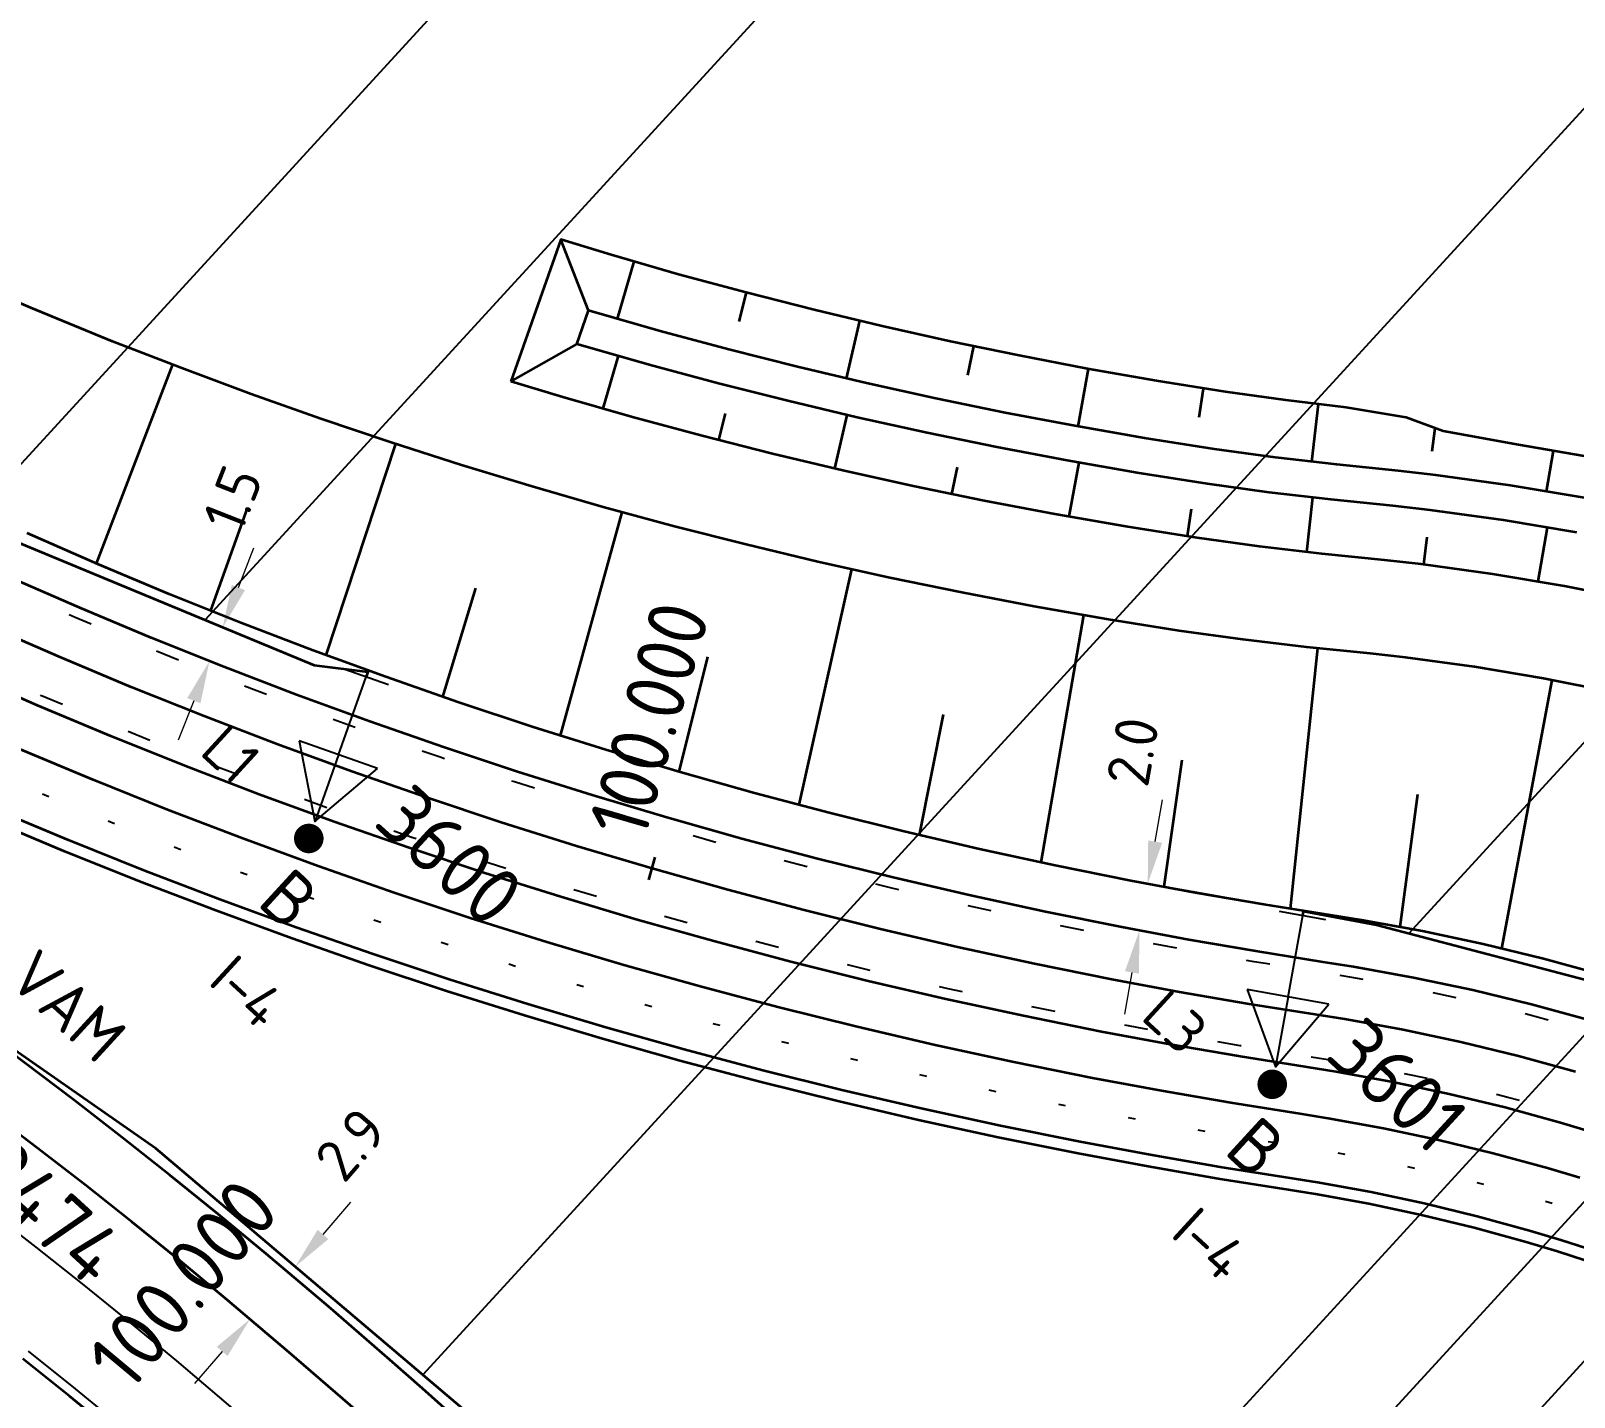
# Model space of a CAD drawing. Header units: metres. Extents: x 134219 to 139080, y 438661 to 444352.
# Drawn here: x 138357 to 138422.2, y 439508 to 439565.8 of the extents above; entities that cross this region are included whole.
import ezdxf
from ezdxf.enums import TextEntityAlignment as Align

# ---------------------------------------------------------------- set-up
doc = ezdxf.new("R2010")
doc.units = ezdxf.units.M
doc.linetypes.add('13strp', pattern=[4, 1, -3])
doc.linetypes.add('30270strp', pattern=[3, 0.3, -2.7])
doc.layers.get('DEFPOINTS').update_dxf_attribs({"color": 193})
for name, color, linetype, lineweight in [('N-WE-KL-ET-T18', 1, 'Continuous', 18), ('N-WE-KL-ET-T25', 7, 'Continuous', 25), ('N-WE-KL-ET_LS_HULPSTUK_MOF-G', 10, 'Continuous', 35), ('N-WE-KL-ET_LS_OV_ARMATUUR-S', 7, 'Continuous', 25), ('N-WE-KL-ET_LS_OV_ARMATUUR-T18', 1, 'Continuous', 25), ('N-WE-KL-ET_LS_OV_KABEL-G', 10, 'KL-LS-OV-N', 35), ('N-WE-KL-ET_LS_OV_KABEL-M', 7, 'Continuous', 18), ('N-WE-KL-ET_LS_OV_KABEL-T25', 7, 'Continuous', 25), ('Utd-ondergr-nw', 8, '13strp', 35)]:
    doc.layers.add(name, color=color, linetype=linetype, lineweight=lineweight)
doc.layers.add('N-WE-KL-ET_LS_OV_ARMATUUR-T25', color=2, linetype='Continuous')
doc.layers.add('Utd-weg-nw', color=8, linetype='Continuous')
doc.styles.add('alm a2ee v011$0$rtw_iso', font='NLCS-ISO.ttf')
doc.styles.add('ISO18', font='NLCS-ISO.ttf')
doc.styles.add('ISO25', font='NLCS-ISO.ttf')
doc.styles.add('NLCS-ISO', font='NLCS-ISO.ttf')
doc.styles.add('NLCS_18', font='NLCS-ISO.ttf', dxfattribs={"height": 1.8})
doc.linetypes.add('KL-LS-OV-N', pattern='A,4,-1,[103,NLCS.SHX,S=0.75,R=0,X=0,Y=0],-1,4,-1.5,["0V",Standard,S=1,R=0,X=0,Y=-0.5],-3', length=14.5)
doc.dimstyles.new('NLCS_t18_pijl_Dimension_l3_h1', dxfattribs={"dimtxt": 1.8, "dimasz": 1.8, "dimexe": 2, "dimexo": 2, "dimgap": 0.7, "dimtad": 1, "dimdec": 1, "dimzin": 0, "dimdsep": 46, "dimtxsty": 'NLCS_18', "dimcen": 2.5, "dimdle": 2, "dimclrd": 256, "dimclre": 256, "dimclrt": 256, "dimadec": 1, "dimazin": 0, "dimtfac": 1, "dimtdec": 1, "dimtofl": 0, "dimtmove": 1, "dimatfit": 0, "dimfxl": 0, "dimtolj": 1, "dimtzin": 0, "dimlwd": 18, "dimlwe": 18, "dimarcsym": 0})

# ---------------------------------------------------------------- blocks, each defined once
blk = doc.blocks.new('SKL-ET_OV_ARMATUUR_HD_NATRIUM_1x150W-SO (3)')
for points in [[(3.493, -1.757), (6.493, 0), (3.493, 1.757)], [(3.493, 1.757), (3.493, -1.757)], [(0, 1), (0, -1)], [(3.493, 0), (0, 0)], [(3.493, 0), (6.493, 0)]]:
    blk.add_lwpolyline(points)
blk.add_solid([(3.493, 0), (3.493, -1.757), (6.493, 0)])
at = {"layer": 'N-WE-KL-ET-T18', "linetype": 'ByBlock', "style": 'NLCS-ISO'}
blk.add_attdef('GROEPSNUMMER', text='', height=1.8, dxfattribs=at).set_placement((-2, -4), align=Align.RIGHT)
blk.add_attdef('FASE-AANSLUITING', (10, -4), '', height=1.8, dxfattribs=at)
at = {"layer": 'N-WE-KL-ET-T18', "linetype": 'ByBlock', "style": 'NLCS-ISO', "flags": 1}
for tag, p in [('TYPE_ARMATUUR', (7.765, -13.456)), ('TYPE_FABRIKAAT', (7.765, -17.24)), ('VERMOGEN_LAMP', (7.765, -21.025)), ('SPIEGELSTAND', (7.765, -24.809)), ('HOOGTE_LICHTMAST', (7.765, -28.594)), ('UITLEGGERHOEK', (7.765, -32.378)), ('TYPE_LICHTMAST', (7.765, -36.163)), ('BOTSVRIENDELIJK', (7.765, -39.947)), ('POSITIE_LICHTMAST', (7.765, -43.732)), ('KABELAANSLUITING', (7.765, -47.516)), ('VOEDINGSPUNT', (7.765, -51.301))]:
    blk.add_attdef(tag, p, '', height=1.8, dxfattribs=at)
at = {"layer": 'N-WE-KL-ET-T25', "linetype": 'ByBlock', "style": 'NLCS-ISO'}
blk.add_attdef('MASTNUMMER', text='', height=2.5, dxfattribs=at).set_placement((4, 4.31), align=Align.MIDDLE)
at = {"layer": 'N-WE-KL-ET-T25', "linetype": 'ByBlock', "style": 'NLCS-ISO', "flags": 1}
blk.add_attdef('TYPE_SYMBOOL', (7.765, -10.056), '', height=2.5, dxfattribs=at)
blk = doc.blocks.new('SKL-ET_OV_ARMATUUR_HD_NATRIUM_1x100W-SO')
for points in [[(3.493, -1.757), (6.493, 0), (3.493, 1.757)], [(3.493, 1.757), (3.493, -1.757)], [(0, 1), (0, -1)], [(3.493, 0), (0, 0)], [(3.493, 0), (6.5, 0)]]:
    blk.add_lwpolyline(points)
at = {"const_width": 0.625}
blk.add_lwpolyline([(6.938, 0, 1), (7.562, 0, 1)], format="xyb", close=True, dxfattribs=at)
at = {"layer": 'N-WE-KL-ET-T18', "linetype": 'ByBlock', "style": 'NLCS-ISO'}
blk.add_attdef('GROEPSNUMMER', text='', height=1.8, dxfattribs=at).set_placement((-2, -4), align=Align.RIGHT)
blk.add_attdef('FASE-AANSLUITING', (10, -4), '', height=1.8, dxfattribs=at)
at = {"layer": 'N-WE-KL-ET-T18', "linetype": 'ByBlock', "style": 'NLCS-ISO', "flags": 1}
for tag, p in [('TYPE_ARMATUUR', (7.765, -13.456)), ('TYPE_FABRIKAAT', (7.765, -17.24)), ('VERMOGEN_LAMP', (7.765, -21.025)), ('SPIEGELSTAND', (7.765, -24.809)), ('HOOGTE_LICHTMAST', (7.765, -28.594)), ('UITLEGGERHOEK', (7.765, -32.378)), ('TYPE_LICHTMAST', (7.765, -36.163)), ('BOTSVRIENDELIJK', (7.765, -39.947)), ('POSITIE_LICHTMAST', (7.765, -43.732)), ('KABELAANSLUITING', (7.765, -47.516)), ('VOEDINGSPUNT', (7.765, -51.301))]:
    blk.add_attdef(tag, p, '', height=1.8, dxfattribs=at)
at = {"layer": 'N-WE-KL-ET-T25', "linetype": 'ByBlock', "style": 'NLCS-ISO'}
blk.add_attdef('MASTNUMMER', text='', height=2.5, dxfattribs=at).set_placement((4, 4.31), align=Align.MIDDLE)
at = {"layer": 'N-WE-KL-ET-T25', "linetype": 'ByBlock', "style": 'NLCS-ISO', "flags": 1}
blk.add_attdef('TYPE_SYMBOOL', (7.765, -10.056), '', height=2.5, dxfattribs=at)
blk = doc.blocks.new('SKL-ET_HULP_MOF_VERBINDING_AFTAKMOF-SO')
at = {"const_width": 1}
blk.add_lwpolyline([(-0.5, 0, 1), (0.5, 0, 1)], format="xyb", close=True, dxfattribs=at)
blk.add_circle((0, 0), 0.5)
at = {"layer": 'N-WE-KL-ET-T18', "linetype": 'ByBlock', "style": 'NLCS-ISO', "flags": 1}
for tag, p in [('OMSCHRIJVING_LEGENDA', (0, -8.431)), ('LOCATIE', (0, -12.215)), ('MASTNUMMER', (0, -16)), ('VAN', (0, -19.784)), ('NAAR', (0, -23.569)), ('AFTAKKING', (0, -27.353)), ('VOEDINGSPUNT', (0, -31.138)), ('GROEPSNUMMER', (0, -34.922)), ('POSITIE_X', (0, -38.707)), ('POSITIE_Y', (0, -42.491)), ('OVERIGE_OPMERKING(EN)_2', (0, -50.06))]:
    blk.add_attdef(tag, p, '', height=1.8, dxfattribs=at)
at = {"layer": 'N-WE-KL-ET-T18', "linetype": 'ByBlock', "style": 'NLCS-ISO'}
blk.add_attdef('OVERIGE_OPMERKING(EN)_1', (0, -46.276), '', height=1.8, dxfattribs=at)
at = {"layer": 'N-WE-KL-ET-T25', "linetype": 'ByBlock', "style": 'NLCS-ISO'}
blk.add_attdef('SOORT_MOF', text='', height=2.25, dxfattribs=at).set_placement((0, 3), align=Align.MIDDLE)
blk = doc.blocks.new('*D293')
at = {"layer": 'DEFPOINTS', "color": 0, "transparency": 16777216}
for p in [(138368.175, 439513.504), (138368.175, 439513.504), (138366.261, 439511.282)]:
    blk.add_point(p, dxfattribs=at)
at = {"layer": 'N-WE-KL-ET_LS_OV_KABEL-M', "linetype": 'Continuous', "lineweight": 18, "transparency": 16777216}
for p, q in [((138369.35, 439514.867), (138370.525, 439516.231)), ((138365.086, 439509.918), (138363.911, 439508.555))]:
    blk.add_line(p, q, dxfattribs=at)
at = {"layer": 'N-WE-KL-ET_LS_OV_KABEL-M', "lineweight": 18, "transparency": 16777216}
for p, q in [((138368.175, 439513.504), (138369.69, 439512.198)), ((138366.261, 439511.282), (138367.776, 439509.977))]:
    blk.add_line(p, q, dxfattribs=at)
at = {"layer": 'N-WE-KL-ET_LS_OV_KABEL-M', "transparency": 16777216}
for points in [[(138369.123, 439515.063), (138369.577, 439514.671), (138368.175, 439513.504)], [(138364.859, 439510.114), (138365.314, 439509.723), (138366.261, 439511.282)]]:
    blk.add_solid(points, dxfattribs=at)
at = {"layer": 'N-WE-KL-ET_LS_OV_KABEL-M', "transparency": 16777216, "insert": (138370.518, 439518.675), "char_height": 1.8, "attachment_point": 5, "rotation": 49.25442, "style": 'NLCS_18'}
blk.add_mtext('\\A1;2.9', dxfattribs=at)
blk = doc.blocks.new('*D529')
at = {"layer": 'DEFPOINTS', "color": 0, "transparency": 16777216}
for p in [(138365.112, 439540.548), (138365.112, 439540.548), (138364.549, 439539.115)]:
    blk.add_point(p, dxfattribs=at)
at = {"layer": 'N-WE-KL-ET_LS_OV_KABEL-M', "linetype": 'Continuous', "lineweight": 18, "transparency": 16777216}
for p, q in [((138365.77, 439542.223), (138366.429, 439543.898)), ((138363.89, 439537.44), (138363.232, 439535.764))]:
    blk.add_line(p, q, dxfattribs=at)
at = {"layer": 'N-WE-KL-ET_LS_OV_KABEL-M', "lineweight": 18, "transparency": 16777216}
for p, q in [((138365.112, 439540.548), (138363.251, 439541.28)), ((138364.549, 439539.115), (138362.687, 439539.846))]:
    blk.add_line(p, q, dxfattribs=at)
at = {"layer": 'N-WE-KL-ET_LS_OV_KABEL-M', "transparency": 16777216}
for points in [[(138365.491, 439542.333), (138366.05, 439542.113), (138365.112, 439540.548)], [(138363.611, 439537.549), (138364.169, 439537.33), (138364.549, 439539.115)]]:
    blk.add_solid(points, dxfattribs=at)
at = {"layer": 'N-WE-KL-ET_LS_OV_KABEL-M', "transparency": 16777216, "insert": (138365.531, 439545.989), "char_height": 1.8, "attachment_point": 5, "rotation": 68.54162, "style": 'NLCS_18'}
blk.add_mtext('\\A1;1.5', dxfattribs=at)
blk = doc.blocks.new('*D530')
at = {"layer": 'DEFPOINTS', "color": 0, "transparency": 16777216}
for p in [(138404.216, 439529.706), (138404.216, 439529.706), (138403.864, 439527.72)]:
    blk.add_point(p, dxfattribs=at)
at = {"layer": 'N-WE-KL-ET_LS_OV_KABEL-M', "linetype": 'Continuous', "lineweight": 18, "transparency": 16777216}
for p, q in [((138404.531, 439531.478), (138404.845, 439533.25)), ((138403.55, 439525.948), (138403.236, 439524.175))]:
    blk.add_line(p, q, dxfattribs=at)
at = {"layer": 'N-WE-KL-ET_LS_OV_KABEL-M', "lineweight": 18, "transparency": 16777216}
for p, q in [((138404.216, 439529.706), (138402.247, 439530.055)), ((138403.864, 439527.72), (138401.895, 439528.069))]:
    blk.add_line(p, q, dxfattribs=at)
at = {"layer": 'N-WE-KL-ET_LS_OV_KABEL-M', "transparency": 16777216}
for points in [[(138404.235, 439531.53), (138404.826, 439531.426), (138404.216, 439529.706)], [(138403.254, 439526), (138403.845, 439525.895), (138403.864, 439527.72)]]:
    blk.add_solid(points, dxfattribs=at)
at = {"layer": 'N-WE-KL-ET_LS_OV_KABEL-M', "transparency": 16777216, "insert": (138403.581, 439535.286), "char_height": 1.8, "attachment_point": 5, "rotation": 79.94315, "style": 'NLCS_18'}
blk.add_mtext('\\A1;2.0', dxfattribs=at)

msp = doc.modelspace()

# ---------------------------------------------------------------- linework, layer by layer
at = {"layer": 'N-WE-KL-ET_LS_OV_KABEL-G', "flags": 128}
for points, elevation in [([(138133.391, 439694.255), (138133.417, 439694.214), (138156.729, 439673.601), (138171.205, 439660.277), (138186.021, 439647.52), (138201.161, 439634.058), (138216.608, 439621.964), (138233.948, 439609.266), (138249.422, 439599.402), (138266.569, 439589.165), (138289.415, 439577.373), (138291.617, 439576.419), (138300.218, 439571.539), (138316.399, 439563.672), (138331.013, 439557.056), (138349.991, 439546.814), (138368.981, 439538.945), (138371.248, 439538.662), (138371.171, 439538.445)], 1.529), ([(138410.767, 439528.35), (138410.801, 439528.538), (138413.887, 439527.958), (138423.538, 439525.424), (138432.266, 439522.329), (138438.685, 439519.034), (138446.069, 439514.463), (138450.787, 439510.977), (138450.858, 439510.771), (138461.262, 439503.909), (138466.779, 439501.942), (138467.544, 439501.896), (138467.841, 439501.905), (138474.435, 439501.952), (138478.225, 439501.987), (138483.255, 439501.451), (138490.332, 439499.543), (138497.132, 439496.889), (138497.68, 439496.377), (138506.71, 439489.652), (138514.888, 439481.111), (138519.769, 439472.308), (138522.695, 439463.424), (138523.839, 439453.927), (138523.219, 439444.572), (138519.852, 439433.753), (138516.126, 439426.136), (138513.611, 439418.576), (138513.388, 439416.195), (138513.397, 439416.194), (138502.659, 439417.147), (138502.663, 439417.154), (138499.933, 439417.635), (138499.966, 439420.484), (138502.056, 439428.12), (138505.295, 439436.199), (138508.373, 439447.072), (138508.292, 439456.213), (138504.908, 439466.951), (138504.893, 439466.936), (138499.402, 439474.419), (138495.707, 439477.445), (138488.234, 439480.694), (138483.687, 439480.705), (138476.15, 439478.941), (138470.645, 439473.2), (138466.81, 439466.788), (138459.573, 439451.145), (138459.63, 439445.594), (138461.105, 439434.032), (138463.733, 439426.761), (138470.89, 439419.514), (138482.264, 439408.123), (138484.943, 439405.543), (138487.566, 439408.142)], 7.326)]:
    msp.add_lwpolyline(points, dxfattribs=dict(at, elevation=elevation))
msp.add_lwpolyline([(138425.49, 439458.833), (138427.437, 439459.917), (138424.252, 439460.174), (138417.63, 439464.419), (138416.012, 439465.836), (138411.074, 439471.892), (138407.971, 439476.614), (138393.853, 439491.002), (138376.072, 439506.795), (138362.287, 439518.505), (138355.375, 439523.306), (138354.873, 439523.715)], dxfattribs=at)
at = {"layer": 'N-WE-KL-ET_LS_OV_KABEL-M', "elevation": 2.197}
msp.add_lwpolyline([(138409.385, 439528.789), (138404.216, 439529.706)], dxfattribs=at)
at = {"layer": 'N-WE-KL-ET_LS_OV_KABEL-T25'}
for p, q in [((138407.611, 439493.083), (138501.168, 439595.175)), ((138364.374, 439540.854), (138410.444, 439591.127)), ((138342.41, 439531.996), (138396.001, 439590.476)), ((138402.176, 439493.9), (138489.901, 439589.628)), ((138373.57, 439508.921), (138443.251, 439584.959)), ((138396.687, 439494.939), (138476.039, 439581.53)), ((138415.258, 439527.598), (138463.314, 439580.038))]:
    msp.add_line(p, q, dxfattribs=at)
at = {"layer": 'Utd-ondergr-nw', "color": 7, "linetype": 'Continuous'}
msp.add_line((138383.119, 439529.857), (138383.397, 439530.818), dxfattribs=at)
at = {"layer": 'Utd-ondergr-nw', "linetype": 'Continuous', "flags": 128}
msp.add_lwpolyline([(138377.284, 439550.941), (138380.085, 439552.523), (138380.57, 439553.943), (138379.403, 439556.943), (138377.284, 439550.941)], close=True, dxfattribs=at)
for points in [[(138423.07, 439547.708), (138419.885, 439548.254), (138416.712, 439548.838), (138415.145, 439549.422), (138412.609, 439549.846), (138410.051, 439550.145), (138407.499, 439550.497), (138404.584, 439550.96), (138401.676, 439551.475), (138398.774, 439552.033), (138395.88, 439552.636), (138392.993, 439553.282), (138390.115, 439553.973), (138387.243, 439554.701), (138384.381, 439555.47), (138381.532, 439556.296), (138379.403, 439556.943)], [(138381.805, 439553.588), (138382.503, 439556.015)], [(138423.853, 439537.803), (138420.951, 439538.383), (138418.035, 439538.868), (138415.11, 439539.263), (138413.623, 439539.431), (138410.926, 439539.703), (138408.233, 439540.023), (138405.546, 439540.399), (138402.477, 439540.889), (138399.413, 439541.425), (138396.357, 439542.009), (138393.307, 439542.639), (138390.266, 439543.316), (138387.233, 439544.04), (138384.21, 439544.811), (138381.198, 439545.628), (138378.196, 439546.492), (138375.206, 439547.401), (138372.228, 439548.357), (138369.264, 439549.359), (138366.313, 439550.406), (138363.377, 439551.499), (138360.456, 439552.637), (138357.004, 439554.049), (138353.575, 439555.525)], [(138386.943, 439553.479), (138387.26, 439554.697)], [(138422.685, 439546.013), (138419.549, 439546.545), (138416.401, 439546.981), (138414.801, 439547.166), (138412.207, 439547.422), (138409.616, 439547.725), (138407.032, 439548.082), (138404.079, 439548.548), (138401.132, 439549.059), (138398.191, 439549.615), (138395.257, 439550.217), (138392.331, 439550.864), (138389.413, 439551.556), (138386.505, 439552.292), (138383.605, 439553.073), (138380.717, 439553.899), (138380.57, 439553.943)], [(138391.48, 439551.066), (138392.051, 439553.508)], [(138422.353, 439544.551), (138419.259, 439545.074), (138416.153, 439545.501), (138414.576, 439545.683), (138411.961, 439545.942), (138409.351, 439546.248), (138406.747, 439546.609), (138403.772, 439547.079), (138400.803, 439547.596), (138397.84, 439548.157), (138394.884, 439548.764), (138391.935, 439549.417), (138388.995, 439550.115), (138386.065, 439550.858), (138383.144, 439551.646), (138380.234, 439552.479), (138380.085, 439552.523)], [(138396.615, 439551.21), (138396.868, 439552.43)], [(138381.822, 439552.025), (138381.184, 439549.791)], [(138362.988, 439551.651), (138359.766, 439543.243)], [(138401.27, 439549.035), (138401.71, 439551.469)], [(138424.851, 439541.676), (138421.838, 439542.283), (138418.809, 439542.793), (138415.77, 439543.208), (138414.226, 439543.385), (138411.581, 439543.649), (138408.94, 439543.96), (138406.306, 439544.326), (138403.296, 439544.804), (138400.292, 439545.327), (138397.294, 439545.897), (138394.304, 439546.513), (138391.322, 439547.175), (138388.348, 439547.882), (138385.383, 439548.635), (138382.429, 439549.434), (138379.485, 439550.278), (138377.284, 439550.941)], [(138406.388, 439549.428), (138406.575, 439550.644)], [(138411.157, 439547.545), (138411.437, 439549.983)], [(138386.355, 439549.586), (138386.064, 439548.462)], [(138391.501, 439549.52), (138390.977, 439547.257)], [(138416.246, 439547.99), (138416.364, 439548.968)], [(138372.409, 439548.299), (138369.475, 439539.367)], [(138421.074, 439546.287), (138421.364, 439548.001)], [(138396.153, 439547.318), (138395.92, 439546.18)], [(138401.296, 439547.51), (138400.887, 439545.224)], [(138411.184, 439546.033), (138410.923, 439543.726)], [(138366.138, 439545.586), (138364.596, 439541.25)], [(138381.983, 439545.415), (138379.381, 439535.961)], [(138406.054, 439545.542), (138405.88, 439544.394)], [(138421.1, 439544.762), (138420.706, 439542.474)], [(138423.475, 439525.832), (138420.945, 439526.523), (138418.397, 439527.141), (138415.831, 439527.685), (138413.251, 439528.155), (138411.938, 439528.365), (138409.119, 439528.813), (138406.307, 439529.299), (138403.501, 439529.822), (138400.296, 439530.467), (138397.102, 439531.161), (138393.919, 439531.903), (138390.747, 439532.694), (138387.588, 439533.532), (138384.442, 439534.419), (138381.31, 439535.354), (138378.193, 439536.336), (138375.09, 439537.365), (138372.004, 439538.442), (138368.934, 439539.565), (138365.882, 439540.735), (138362.849, 439541.951), (138359.833, 439543.213), (138356.838, 439544.521)], [(138416.014, 439544.348), (138415.872, 439543.194)], [(138422.92, 439523.91), (138420.446, 439524.586), (138417.953, 439525.19), (138415.445, 439525.722), (138412.921, 439526.182), (138411.637, 439526.387), (138408.792, 439526.84), (138405.953, 439527.33), (138403.121, 439527.859), (138399.887, 439528.51), (138396.663, 439529.21), (138393.45, 439529.959), (138390.249, 439530.757), (138387.06, 439531.603), (138383.885, 439532.498), (138380.724, 439533.441), (138377.577, 439534.433), (138374.446, 439535.472), (138371.331, 439536.558), (138368.233, 439537.692), (138365.152, 439538.873), (138362.09, 439540.1), (138359.047, 439541.374), (138356.024, 439542.695)], [(138391.685, 439543), (138389.461, 439533.035)], [(138375.792, 439542.203), (138374.405, 439537.604)], [(138401.494, 439541.061), (138399.691, 439530.599)], [(138422.296, 439521.748), (138419.884, 439522.407), (138417.455, 439522.996), (138415.009, 439523.515), (138412.55, 439523.963), (138411.298, 439524.163), (138408.423, 439524.62), (138405.555, 439525.116), (138402.694, 439525.65), (138399.426, 439526.307), (138396.169, 439527.015), (138392.923, 439527.772), (138389.688, 439528.578), (138386.467, 439529.433), (138383.258, 439530.337), (138380.064, 439531.29), (138376.885, 439532.292), (138373.721, 439533.342), (138370.574, 439534.439), (138367.444, 439535.585), (138364.331, 439536.778), (138361.237, 439538.018), (138358.162, 439539.306), (138355.108, 439540.64)], [(138411.393, 439539.656), (138410.237, 439528.635)], [(138385.609, 439539.289), (138384.399, 439534.432)], [(138423.077, 439519.168), (138421.672, 439519.587), (138419.323, 439520.228), (138416.956, 439520.802), (138414.574, 439521.307), (138412.179, 439521.744), (138410.959, 439521.939), (138408.055, 439522.401), (138405.158, 439522.901), (138402.267, 439523.44), (138398.965, 439524.105), (138395.675, 439524.82), (138392.395, 439525.584), (138389.127, 439526.399), (138385.873, 439527.263), (138382.631, 439528.176), (138379.404, 439529.139), (138376.192, 439530.151), (138372.996, 439531.212), (138369.817, 439532.321), (138366.654, 439533.478), (138363.51, 439534.683), (138360.384, 439535.936), (138357.278, 439537.237), (138354.192, 439538.585)], [(138421.298, 439538.313), (138419.173, 439526.952)], [(138395.568, 439536.86), (138394.558, 439531.754)], [(138422.489, 439517.256), (138421.117, 439517.665), (138418.824, 439518.292), (138416.513, 439518.852), (138414.188, 439519.345), (138411.849, 439519.771), (138410.658, 439519.961), (138407.728, 439520.428), (138404.804, 439520.933), (138401.887, 439521.477), (138398.556, 439522.147), (138395.235, 439522.868), (138391.926, 439523.64), (138388.629, 439524.462), (138385.345, 439525.334), (138382.074, 439526.256), (138378.818, 439527.227), (138375.577, 439528.248), (138372.352, 439529.318), (138369.144, 439530.437), (138365.953, 439531.605), (138362.78, 439532.821), (138359.626, 439534.086), (138356.491, 439535.398)], [(138405.664, 439534.919), (138404.897, 439529.562)], [(138423.482, 439514.041), (138421.68, 439514.628), (138420.354, 439515.023), (138418.137, 439515.629), (138415.904, 439516.17), (138413.656, 439516.647), (138411.395, 439517.059), (138410.244, 439517.243), (138407.278, 439517.715), (138404.318, 439518.226), (138401.365, 439518.777), (138397.993, 439519.456), (138394.631, 439520.186), (138391.281, 439520.967), (138387.944, 439521.799), (138384.619, 439522.681), (138381.308, 439523.614), (138378.012, 439524.598), (138374.731, 439525.631), (138371.466, 439526.715), (138368.218, 439527.848), (138364.988, 439529.03), (138361.776, 439530.261), (138358.583, 439531.541), (138355.41, 439532.869)], [(138415.615, 439533.477), (138414.868, 439527.86)], [(138423.319, 439513.568), (138421.533, 439514.15), (138420.215, 439514.543), (138418.012, 439515.145), (138415.793, 439515.683), (138413.559, 439516.157), (138411.312, 439516.566), (138410.169, 439516.749), (138407.196, 439517.222), (138404.229, 439517.734), (138401.27, 439518.286), (138397.89, 439518.966), (138394.521, 439519.698), (138391.164, 439520.481), (138387.819, 439521.314), (138384.487, 439522.199), (138381.169, 439523.134), (138377.865, 439524.12), (138374.577, 439525.156), (138371.305, 439526.241), (138368.05, 439527.377), (138364.812, 439528.562), (138361.593, 439529.796), (138358.393, 439531.078), (138355.213, 439532.41)], [(138393.248, 439489.956), (138389.598, 439493.452), (138385.95, 439496.927), (138382.264, 439500.4), (138378.53, 439503.859), (138374.738, 439507.293), (138373.559, 439508.343), (138372.175, 439509.563), (138369.579, 439511.814), (138366.948, 439514.042), (138364.922, 439515.718), (138362.873, 439517.377), (138360.862, 439518.97), (138358.832, 439520.541), (138356.061, 439522.63)], [(138391.483, 439488.115), (138387.836, 439491.609), (138384.195, 439495.077), (138380.522, 439498.537), (138376.806, 439501.979), (138373.039, 439505.392), (138371.867, 439506.435), (138370.494, 439507.646), (138367.919, 439509.878), (138365.312, 439512.086), (138363.306, 439513.745), (138361.28, 439515.387), (138359.29, 439516.963), (138357.283, 439518.516), (138354.541, 439520.583)], [(138386.5, 439482.918), (138382.843, 439486.387), (138379.207, 439489.815), (138375.553, 439493.223), (138371.873, 439496.599), (138368.156, 439499.932), (138367.004, 439500.948), (138365.654, 439502.125), (138363.13, 439504.292), (138360.582, 439506.428), (138358.626, 439508.03), (138356.654, 439509.611)]]:
    msp.add_lwpolyline(points, dxfattribs=at)
at = {"layer": 'Utd-weg-nw', "linetype": '30270strp', "flags": 128}
msp.add_lwpolyline([(138450.822, 439496.507), (138450.642, 439496.721), (138450.134, 439497.328), (138448.806, 439498.858), (138447.428, 439500.342), (138445.999, 439501.778), (138444.522, 439503.165), (138443.151, 439504.371), (138441.743, 439505.535), (138440.299, 439506.655), (138438.822, 439507.73), (138437.313, 439508.759), (138435.772, 439509.741), (138434.203, 439510.676), (138432.605, 439511.561), (138430.98, 439512.397), (138429.331, 439513.183), (138427.554, 439513.961), (138425.753, 439514.681), (138423.929, 439515.341), (138422.084, 439515.942), (138420.736, 439516.344), (138418.48, 439516.96), (138416.209, 439517.511), (138413.922, 439517.996), (138411.622, 439518.415), (138410.451, 439518.602), (138407.503, 439519.071), (138404.561, 439519.58), (138401.626, 439520.127), (138398.274, 439520.801), (138394.933, 439521.527), (138391.604, 439522.303), (138388.286, 439523.13), (138384.982, 439524.008), (138381.691, 439524.935), (138378.415, 439525.913), (138375.154, 439526.94), (138371.909, 439528.016), (138368.681, 439529.142), (138365.47, 439530.317), (138362.278, 439531.541), (138359.104, 439532.813), (138355.951, 439534.134), (138352.817, 439535.502), (138349.12, 439537.19), (138345.454, 439538.945), (138343.591, 439539.858), (138334.611, 439544.257), (138325.63, 439548.656), (138316.65, 439553.056), (138307.67, 439557.455), (138298.689, 439561.854), (138289.709, 439566.253), (138282.614, 439569.729), (138280.706, 439570.669), (138276.182, 439572.946), (138271.684, 439575.275), (138267.213, 439577.656), (138262.77, 439580.088), (138258.356, 439582.572), (138253.971, 439585.107), (138249.615, 439587.692), (138245.29, 439590.328), (138240.995, 439593.013), (138236.732, 439595.748), (138232.501, 439598.532), (138228.302, 439601.366), (138224.136, 439604.247), (138220.004, 439607.177), (138215.907, 439610.154), (138211.844, 439613.179), (138208.815, 439615.482), (138207.816, 439616.25), (138203.824, 439619.368), (138199.869, 439622.532), (138195.95, 439625.741), (138192.069, 439628.996), (138188.226, 439632.295), (138185.674, 439634.53), (138183.139, 439636.784), (138181.671, 439638.1), (138180.679, 439638.988), (138173.233, 439645.662), (138165.786, 439652.336), (138158.339, 439659.011), (138155.673, 439661.4), (138150.892, 439665.685), (138143.445, 439672.359), (138135.998, 439679.033), (138134.048, 439680.781), (138128.551, 439685.707), (138124.828, 439689.044), (138121.104, 439692.381), (138120.655, 439692.784), (138113.657, 439699.055), (138112.198, 439700.359)], dxfattribs=at)
at = {"layer": 'Utd-weg-nw', "linetype": '13strp', "flags": 128}
for points in [[(138472.102, 439496.204), (138472.096, 439496.202), (138471.118, 439495.992), (138470.129, 439495.845), (138469.133, 439495.763), (138468.133, 439495.745), (138467.134, 439495.792), (138466.141, 439495.904), (138465.156, 439496.079), (138464.186, 439496.318), (138463.232, 439496.619), (138462.3, 439496.981), (138461.394, 439497.403), (138460.516, 439497.882), (138459.672, 439498.417), (138458.864, 439499.006), (138458.095, 439499.646), (138457.37, 439500.334), (138456.69, 439501.067), (138456.517, 439501.27), (138456.333, 439501.49), (138455.825, 439502.097), (138454.331, 439503.818), (138452.78, 439505.488), (138451.173, 439507.104), (138449.512, 439508.663), (138447.968, 439510.021), (138446.384, 439511.33), (138444.76, 439512.59), (138443.099, 439513.8), (138441.4, 439514.958), (138439.667, 439516.063), (138437.901, 439517.114), (138436.104, 439518.11), (138434.276, 439519.051), (138432.421, 439519.934), (138430.422, 439520.81), (138428.395, 439521.62), (138426.343, 439522.363), (138424.268, 439523.039), (138422.795, 439523.478), (138420.334, 439524.15), (138417.854, 439524.751), (138415.358, 439525.281), (138412.847, 439525.738), (138411.569, 439525.943), (138408.718, 439526.396), (138405.873, 439526.888), (138403.036, 439527.417), (138399.795, 439528.069), (138396.564, 439528.771), (138393.345, 439529.521), (138390.137, 439530.321), (138386.942, 439531.169), (138383.76, 439532.066), (138380.592, 439533.011), (138377.439, 439534.004), (138374.301, 439535.046), (138371.18, 439536.134), (138368.075, 439537.271), (138364.988, 439538.454), (138361.92, 439539.684), (138358.87, 439540.961), (138355.84, 439542.284), (138352.265, 439543.916), (138348.72, 439545.613), (138346.858, 439546.526), (138337.877, 439550.925), (138328.897, 439555.324)], [(138455.123, 439481.031), (138455.511, 439481.708), (138455.957, 439482.603), (138456.344, 439483.525), (138456.67, 439484.47), (138456.935, 439485.434), (138457.137, 439486.414), (138457.275, 439487.404), (138457.348, 439488.401), (138457.357, 439489.401), (138457.302, 439490.399), (138457.181, 439491.392), (138456.997, 439492.374), (138456.75, 439493.343), (138456.441, 439494.294), (138456.071, 439495.223), (138455.641, 439496.126), (138455.154, 439496.999), (138454.612, 439497.839), (138454.016, 439498.642), (138453.753, 439498.964), (138453.574, 439499.177), (138453.065, 439499.785), (138451.652, 439501.413), (138450.185, 439502.993), (138448.664, 439504.522), (138447.093, 439505.997), (138445.633, 439507.282), (138444.134, 439508.52), (138442.597, 439509.713), (138441.025, 439510.857), (138439.419, 439511.952), (138437.779, 439512.998), (138436.108, 439513.992), (138434.407, 439514.935), (138432.678, 439515.825), (138430.923, 439516.661), (138429.031, 439517.489), (138427.114, 439518.255), (138425.173, 439518.959), (138423.209, 439519.598), (138421.797, 439520.019), (138419.435, 439520.664), (138417.056, 439521.241), (138414.661, 439521.749), (138412.253, 439522.188), (138411.027, 439522.384), (138408.129, 439522.845), (138405.237, 439523.344), (138402.352, 439523.882), (138399.058, 439524.545), (138395.773, 439525.259), (138392.501, 439526.022), (138389.24, 439526.835), (138385.991, 439527.697), (138382.757, 439528.609), (138379.536, 439529.569), (138376.331, 439530.579), (138373.141, 439531.638), (138369.968, 439532.744), (138366.812, 439533.899), (138363.674, 439535.102), (138360.555, 439536.353), (138357.455, 439537.651), (138354.375, 439538.996), (138350.74, 439540.655), (138347.136, 439542.38), (138345.274, 439543.293), (138336.294, 439547.692), (138327.313, 439552.091)]]:
    msp.add_lwpolyline(points, dxfattribs=at)
at = {"layer": 'Utd-weg-nw', "linetype": 'Continuous', "flags": 128}
for points in [[(138389.165, 439485.697), (138385.521, 439489.187), (138381.891, 439492.646), (138378.234, 439496.09), (138374.542, 439499.51), (138370.806, 439502.895), (138369.645, 439503.928), (138368.285, 439505.127), (138365.739, 439507.335), (138363.163, 439509.515), (138361.184, 439511.153), (138359.186, 439512.772), (138357.224, 439514.325), (138355.246, 439515.856)], [(138386.777, 439483.207), (138383.12, 439486.676), (138379.482, 439490.106), (138375.827, 439493.515), (138372.143, 439496.894), (138368.423, 439500.23), (138367.269, 439501.247), (138365.918, 439502.426), (138363.391, 439504.595), (138360.839, 439506.735), (138358.88, 439508.339), (138356.904, 439509.923)]]:
    msp.add_lwpolyline(points, dxfattribs=at)

# ---------------------------------------------------------------- block references
at = {"layer": 'N-WE-KL-ET_LS_HULPSTUK_MOF-G'}
ref = msp.add_blockref('SKL-ET_HULP_MOF_VERBINDING_AFTAKMOF-SO', (138355.316, 439523.354, 5.87), dxfattribs=at)
ref.add_attrib('SOORT_MOF', 'VAM', dxfattribs={"layer": 'N-WE-KL-ET_LS_OV_ARMATUUR-T25', "height": 2, "rotation": 317.49797, "style": 'ISO25'}).set_placement((138356.601, 439526.316, 5.87), align=Align.MIDDLE_LEFT)
at = {"layer": 'N-WE-KL-ET_LS_OV_ARMATUUR-S'}
ref = msp.add_blockref('SKL-ET_OV_ARMATUUR_HD_NATRIUM_1x100W-SO', (138371.171, 439538.445, 5.544), dxfattribs=dict(at, rotation=250.4794042044806))
ref.add_attrib('MASTNUMMER', '3600', (138371.405, 439532.208, 5.544), dxfattribs={"layer": 'N-WE-KL-ET_LS_OV_ARMATUUR-T25', "height": 2.5, "rotation": 317.49797, "style": 'ISO25'})
ref.add_attrib('TYPE_SYMBOOL', 'B', (138366.496, 439528.841, 5.544), dxfattribs={"layer": 'N-WE-KL-ET_LS_OV_ARMATUUR-T25', "height": 2.25, "rotation": 317.49797, "style": 'ISO25'})
ref.add_attrib('FASE-AANSLUITING_1', 'L1', (138364.073, 439535.212, 5.544), dxfattribs={"layer": 'N-WE-KL-ET_LS_OV_ARMATUUR-T18', "height": 1.8, "rotation": 317.49797, "style": 'ISO18'})
ref.add_attrib('GROEPSNUMMER', 'I-4', (138364.431, 439525.495, 5.544), dxfattribs={"layer": 'N-WE-KL-ET_LS_OV_ARMATUUR-T18', "height": 1.8, "rotation": 317.49797, "style": 'ISO18'})
ref = msp.add_blockref('SKL-ET_OV_ARMATUUR_HD_NATRIUM_1x100W-SO', (138410.767, 439528.35, 6.361), dxfattribs=dict(at, rotation=259.7699693965754))
ref.add_attrib('MASTNUMMER', '3601', (138411.637, 439522.354, 6.361), dxfattribs={"layer": 'N-WE-KL-ET_LS_OV_ARMATUUR-T25', "height": 2.5, "rotation": 317.49797, "style": 'ISO25'})
ref.add_attrib('TYPE_SYMBOOL', 'B', (138407.375, 439518.34, 6.361), dxfattribs={"layer": 'N-WE-KL-ET_LS_OV_ARMATUUR-T25', "height": 2.25, "rotation": 317.49797, "style": 'ISO25'})
ref.add_attrib('FASE-AANSLUITING_1', 'L3', (138403.863, 439524.003, 6.361), dxfattribs={"layer": 'N-WE-KL-ET_LS_OV_ARMATUUR-T18', "height": 1.8, "rotation": 317.49797, "style": 'ISO18'})
ref.add_attrib('GROEPSNUMMER', 'I-4', (138405.117, 439514.827, 6.361), dxfattribs={"layer": 'N-WE-KL-ET_LS_OV_ARMATUUR-T18', "height": 1.8, "rotation": 317.49797, "style": 'ISO18'})
ref = msp.add_blockref('SKL-ET_OV_ARMATUUR_HD_NATRIUM_1x150W-SO (3)', (138354.902, 439522.787, 5.87), dxfattribs=dict(at, rotation=233.8414674371342))
ref.add_attrib('MASTNUMMER', '3474', (138354.337, 439517.263, 5.87), dxfattribs={"layer": 'N-WE-KL-ET_LS_OV_ARMATUUR-T25', "height": 2.5, "rotation": 317.49797, "style": 'ISO25'})
ref.add_attrib('TYPE_SYMBOOL', 'A', (138347.921, 439515.206, 5.87), dxfattribs={"layer": 'N-WE-KL-ET_LS_OV_ARMATUUR-T25', "height": 2.25, "rotation": 317.49797, "style": 'ISO25'})
ref.add_attrib('FASE-AANSLUITING_1', 'L3', (138347.971, 439522.099, 5.87), dxfattribs={"layer": 'N-WE-KL-ET_LS_OV_ARMATUUR-T18', "height": 1.8, "rotation": 317.49797, "style": 'ISO18'})
ref.add_attrib('GROEPSNUMMER', 'I-3', (138345.513, 439513.168, 5.87), dxfattribs={"layer": 'N-WE-KL-ET_LS_OV_ARMATUUR-T18', "height": 1.8, "rotation": 317.49797, "style": 'ISO18'})

# ---------------------------------------------------------------- texts
at = {"layer": 'Utd-ondergr-nw', "color": 7, "style": 'alm a2ee v011$0$rtw_iso'}
for rotation, p in [(73.82311, (138382.937, 439531.472)), (50.10323, (138361.177, 439508.113))]:
    msp.add_text('100.000', height=2.5, rotation=rotation, dxfattribs=at).set_placement(p)

# ---------------------------------------------------------------- dimensions: what is measured, and where the dimension line sits
at = {"layer": 'N-WE-KL-ET_LS_OV_KABEL-M'}
for base, p1, p2, angle, picture, middle in [((138365.112, 439540.548), (138364.549, 439539.115), (138365.112, 439540.548), 68.54162, '*D529', (138367.021, 439545.404)), ((138404.216, 439529.706), (138403.864, 439527.72), (138404.216, 439529.706), 79.94315, '*D530', (138405.156, 439535.007)), ((138368.175, 439513.504), (138366.261, 439511.282), (138368.175, 439513.504), 49.25442, '*D293', (138371.73, 439517.63))]:
    dim = msp.add_linear_dim(base=base, p1=p1, p2=p2, angle=angle, dimstyle='NLCS_t18_pijl_Dimension_l3_h1', dxfattribs=at)
    dim.commit()
    dim.dimension.update_dxf_attribs({"geometry": picture, "text_midpoint": middle, "dimtype": 161})

doc.saveas('drawing.dxf')
